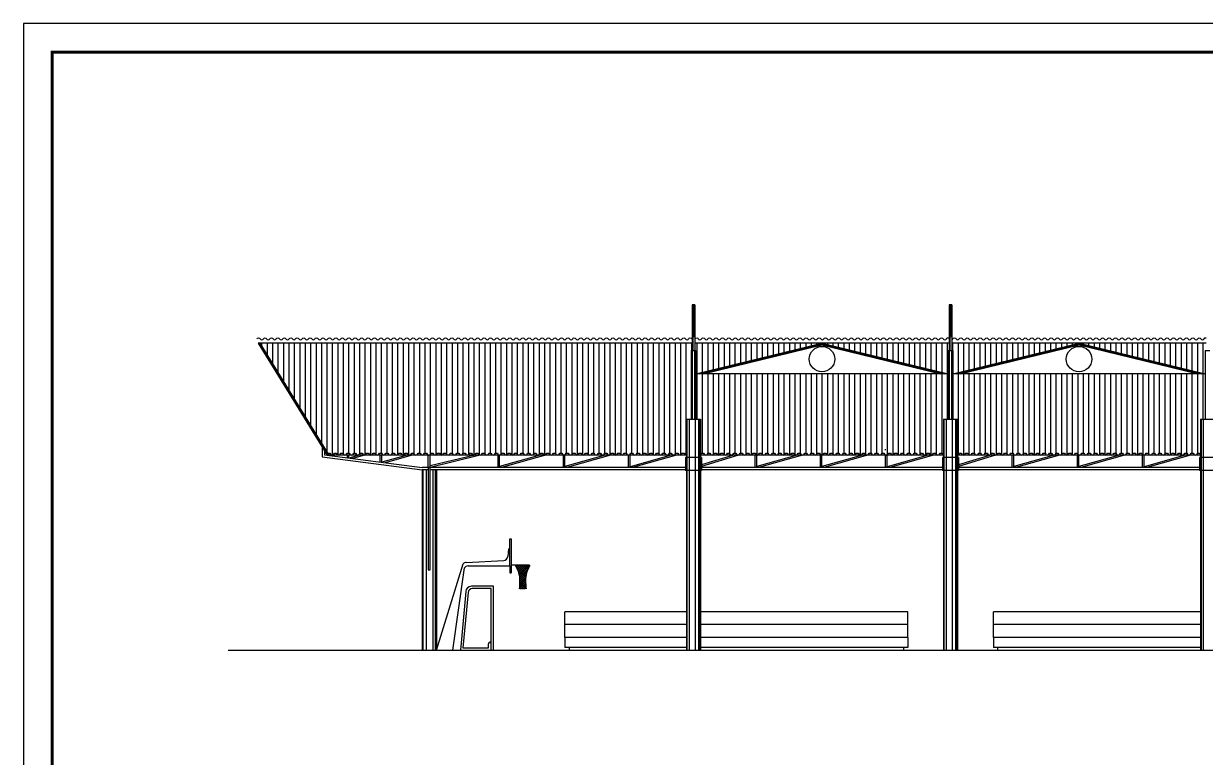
# Model space of a CAD drawing. Extents: x -56 to 214, y 236 to 291.
# Drawn here: x 131.92 to 173.3, y 264.91 to 290.61 of the extents above; entities that cross this region are included whole.
import ezdxf

# ---------------------------------------------------------------- set-up
doc = ezdxf.new("R2010")
doc.units = 0
doc.layers.add('CORTE', color=7, linetype='CONTINUOUS')
doc.layers.add('TELHAS', color=6, linetype='CONTINUOUS')

# ---------------------------------------------------------------- blocks, each defined once
blk = doc.blocks.new('TLH_OND')
at = {"layer": 'TELHAS'}
blk.add_lwpolyline([(0, 0, -0.638229), (0.113, 0, 0.638229), (0.226, 0, -0.638229), (0.338, 0, 0.638229), (0.451, 0, -0.638229), (0.564, 0, 0.638229), (0.677, 0, -0.638229), (0.79, 0, 0.638229), (0.902, 0, -0.638229), (1.015, 0, 0.638229), (1.128, 0)], format="xyb", dxfattribs=at)

msp = doc.modelspace()

# ---------------------------------------------------------------- hatches: boundary and pattern name
at = {"layer": 'CORTE'}
h = msp.add_hatch(dxfattribs=at)
h.set_pattern_fill('LINE', color=8, scale=0.06, angle=90, style=0)
h.set_pattern_definition([(90, (-45.08816, -48.5162), (-0.1905, 1e-17), [])])
h.paths.add_polyline_path([(147.4062, 275.5299, 0.6382288), (147.519, 275.5299, -0.6382288), (147.6318, 275.5299, 0.6382288), (147.7446, 275.5299, -0.6382288), (147.8574, 275.5299, 0.6382288), (147.9702, 275.5299, -0.6382288), (148.083, 275.5299, 0.6382288), (148.1958, 275.5299, -0.6382288), (148.3086, 275.5299, 0.6382288), (148.4214, 275.5299, -0.6382288), (148.5342, 275.5299, 0.6382288), (148.647, 275.5299, -0.6382288), (148.7598, 275.5299, 0.6382288), (148.8726, 275.5299, -0.6382288), (148.9854, 275.5299, 0.6382288), (149.0982, 275.5299, -0.6382288), (149.211, 275.5299, 0.6382288), (149.3238, 275.5299, -0.6382288), (149.4366, 275.5299, 0.6382288), (149.5494, 275.5299, -0.6382288), (149.6622, 275.5299, 0.6382288), (149.775, 275.5299, -0.6382288), (149.8878, 275.5299, 0.6382288), (150.0006, 275.5299, -0.6382288), (150.1134, 275.5299, 0.6382288), (150.2262, 275.5299, -0.6382288), (150.339, 275.5299, 0.6382288), (150.4518, 275.5299, -0.6382288), (150.5646, 275.5299, 0.6382288), (150.6774, 275.5299, -0.6382288), (150.7902, 275.5299, 0.6382288), (150.903, 275.5299, -0.6382288), (151.0158, 275.5299, 0.6382288), (151.1286, 275.5299, -0.6382288), (151.2415, 275.5299, 0.6382288), (151.3543, 275.5299, -0.6382288), (151.4671, 275.5299, 0.6382288), (151.5799, 275.5299, -0.6382288), (151.6927, 275.5299, 0.6382288), (151.8055, 275.5299, -0.6382288), (151.9183, 275.5299, 0.6382288), (152.0311, 275.5299, -0.6382288), (152.1439, 275.5299, 0.6382288), (152.2567, 275.5299, -0.6382288), (152.3695, 275.5299, 0.6382288), (152.4823, 275.5299, -0.6382288), (152.5951, 275.5299, 0.6382288), (152.7079, 275.5299, -0.6382288), (152.8207, 275.5299, 0.6382288), (152.9335, 275.5299, -0.6382288), (153.0463, 275.5299, 0.6382288), (153.1591, 275.5299, -0.6382288), (153.2719, 275.5299, 0.6382288), (153.3847, 275.5299, -0.6382288), (153.4975, 275.5299, 0.6382288), (153.6103, 275.5299, -0.6382288), (153.7231, 275.5299, 0.6382288), (153.8359, 275.5299, -0.6382288), (153.9487, 275.5299, 0.6382288), (154.0615, 275.5299, -0.6382288), (154.1743, 275.5299, 0.6382288), (154.2871, 275.5299, -0.6382288), (154.3999, 275.5299, 0.6382288), (154.5127, 275.5299, -0.6382288), (154.6255, 275.5299, 0.6382288), (154.7383, 275.5299, -0.6382288), (154.8511, 275.5299, 0.6382288), (154.9639, 275.5299, -0.6382288), (155.0767, 275.5299, 0.2719543), (155.1285, 275.4941), (155.1285, 276.7579), (155.2985, 276.7579), (155.2985, 279.1579), (155.3285, 279.1579), (155.3285, 279.4158), (140.19, 279.4158), (142.5768, 275.5549, -0.4647458), (142.6685, 275.5299, 0.6382288), (142.7813, 275.5299, -0.6382288), (142.8941, 275.5299, 0.6382288), (143.0069, 275.5299, -0.6382288), (143.1197, 275.5299, 0.6382288), (143.2325, 275.5299, -0.6382288), (143.3453, 275.5299, 0.6382288), (143.4581, 275.5299, -0.6382288), (143.5709, 275.5299, 0.6382288), (143.6837, 275.5299, -0.6382288), (143.7965, 275.5299, 0.6382288), (143.9093, 275.5299, -0.6382288), (144.0222, 275.5299, 0.6382288), (144.135, 275.5299, -0.6382288), (144.2478, 275.5299, 0.6382288), (144.3606, 275.5299, -0.6382288), (144.4734, 275.5299, 0.6382288), (144.5862, 275.5299, -0.6382288), (144.699, 275.5299, 0.6382288), (144.8118, 275.5299, -0.6382288), (144.9246, 275.5299, 0.6382288), (145.0374, 275.5299, -0.6382288), (145.1502, 275.5299, 0.6382288), (145.263, 275.5299, -0.6382288), (145.3758, 275.5299, 0.6382288), (145.4886, 275.5299, -0.6382288), (145.6014, 275.5299, 0.6382288), (145.7142, 275.5299, -0.6382288), (145.827, 275.5299, 0.6382288), (145.9398, 275.5299, -0.6382288), (146.0526, 275.5299, 0.6382288), (146.1654, 275.5299, -0.6382288), (146.2782, 275.5299, 0.6382288), (146.391, 275.5299, -0.6382288), (146.5038, 275.5299, 0.6382288), (146.6166, 275.5299, -0.6382288), (146.7294, 275.5299, 0.6382288), (146.8422, 275.5299, -0.6382288), (146.955, 275.5299, 0.6382288), (147.0678, 275.5299, -0.6382288), (147.1806, 275.5299, 0.6382288), (147.2934, 275.5299, -0.6382288)])
h.paths.add_polyline_path([(155.4585, 278.3412), (155.4585, 276.7579), (155.6285, 276.7579), (155.6285, 275.5123, 0.0866001), (155.6407, 275.5299, -0.6382288), (155.7535, 275.5299, 0.6382288), (155.8663, 275.5299, -0.6382288), (155.9791, 275.5299, 0.6382288), (156.0919, 275.5299, -0.6382288), (156.2047, 275.5299, 0.6382288), (156.3175, 275.5299, -0.6382288), (156.4303, 275.5299, 0.6382288), (156.5431, 275.5299, -0.6382288), (156.6559, 275.5299, 0.6382288), (156.7687, 275.5299, -0.6382288), (156.8815, 275.5299, 0.6382288), (156.9943, 275.5299, -0.6382288), (157.1071, 275.5299, 0.6382288), (157.2199, 275.5299, -0.6382288), (157.3327, 275.5299, 0.6382288), (157.4455, 275.5299, -0.6382288), (157.5583, 275.5299, 0.6382288), (157.6711, 275.5299, -0.6382288), (157.7839, 275.5299, 0.6382288), (157.8967, 275.5299, -0.6382288), (158.0095, 275.5299, 0.6382288), (158.1223, 275.5299, -0.6382288), (158.2351, 275.5299, 0.6382288), (158.3479, 275.5299, -0.6382288), (158.4608, 275.5299, 0.6382288), (158.5736, 275.5299, -0.6382288), (158.6864, 275.5299, 0.6382288), (158.7992, 275.5299, -0.6382288), (158.912, 275.5299, 0.6382288), (159.0248, 275.5299, -0.6382288), (159.1376, 275.5299, 0.6382288), (159.2504, 275.5299, -0.6382288), (159.3632, 275.5299, 0.6382288), (159.476, 275.5299, -0.6382288), (159.5888, 275.5299, 0.6382288), (159.7016, 275.5299, -0.6382288), (159.8144, 275.5299, 0.6382288), (159.9272, 275.5299, -0.6382288), (160.04, 275.5299, 0.6382288), (160.1528, 275.5299, -0.6382288), (160.2656, 275.5299, 0.6382288), (160.3784, 275.5299, -0.6382288), (160.4912, 275.5299, 0.6382288), (160.604, 275.5299, -0.6382288), (160.7168, 275.5299, 0.6382288), (160.8296, 275.5299, -0.6382288), (160.9424, 275.5299, 0.6382288), (161.0552, 275.5299, -0.6382288), (161.168, 275.5299, 0.6382288), (161.2808, 275.5299, -0.6382288), (161.3936, 275.5299, 0.6382288), (161.5064, 275.5299, -0.6382288), (161.6192, 275.5299, 0.6382288), (161.732, 275.5299, -0.6382288), (161.8448, 275.5299, 0.6382288), (161.9576, 275.5299, -0.6382288), (162.0704, 275.5299, 0.6382288), (162.1832, 275.5299, -0.6382288), (162.296, 275.5299, 0.6382288), (162.4088, 275.5299, -0.6382288), (162.5216, 275.5299, 0.6382288), (162.6344, 275.5299, -0.6382288), (162.7472, 275.5299, 0.6382288), (162.86, 275.5299, -0.6382288), (162.9728, 275.5299, 0.6382288), (163.0856, 275.5299, -0.6382288), (163.1984, 275.5299, 0.6382288), (163.3112, 275.5299, -0.6382288), (163.424, 275.5299, 0.6382288), (163.5368, 275.5299, -0.6382288), (163.6496, 275.5299, 0.6382288), (163.7624, 275.5299, -0.6382288), (163.8752, 275.5299, 0.6382288), (163.988, 275.5299, -0.6382288), (164.1008, 275.5299, 0.1654843), (164.1285, 275.5009), (164.1285, 276.7579), (164.2985, 276.7579), (164.2985, 278.3412)])
h.paths.add_polyline_path([(159.8785, 279.4158), (155.6285, 279.4158), (155.4285, 279.4158), (155.4285, 279.1579), (155.4585, 279.1579), (155.4585, 278.3412)])
h.paths.add_polyline_path([(164.2985, 278.3412), (164.2985, 279.1579), (164.3285, 279.1579), (164.3285, 279.4158), (159.8785, 279.4158)])
h.paths.add_polyline_path([(164.4285, 279.4158), (164.4285, 279.1579), (164.4585, 279.1579), (164.4585, 278.3412), (168.8785, 279.4158)])
h.paths.add_polyline_path([(164.4585, 278.3412), (164.4585, 276.7579), (164.6285, 276.7579), (164.6285, 275.4972, 0.2046471), (164.6648, 275.5299, -0.6382288), (164.7776, 275.5299, 0.6382288), (164.8904, 275.5299, -0.6382288), (165.0032, 275.5299, 0.6382288), (165.116, 275.5299, -0.6382288), (165.2288, 275.5299, 0.6382288), (165.3416, 275.5299, -0.6382288), (165.4544, 275.5299, 0.6382288), (165.5672, 275.5299, -0.6382288), (165.6801, 275.5299, 0.6382288), (165.7929, 275.5299, -0.6382288), (165.9057, 275.5299, 0.6382288), (166.0185, 275.5299, -0.6382288), (166.1313, 275.5299, 0.6382288), (166.2441, 275.5299, -0.6382288), (166.3569, 275.5299, 0.6382288), (166.4697, 275.5299, -0.6382288), (166.5825, 275.5299, 0.6382288), (166.6953, 275.5299, -0.6382288), (166.8081, 275.5299, 0.6382288), (166.9209, 275.5299, -0.6382288), (167.0337, 275.5299, 0.6382288), (167.1465, 275.5299, -0.6382288), (167.2593, 275.5299, 0.6382288), (167.3721, 275.5299, -0.6382288), (167.4849, 275.5299, 0.6382288), (167.5977, 275.5299, -0.6382288), (167.7105, 275.5299, 0.6382288), (167.8233, 275.5299, -0.6382288), (167.9361, 275.5299, 0.6382288), (168.0489, 275.5299, -0.6382288), (168.1617, 275.5299, 0.6382288), (168.2745, 275.5299, -0.6382288), (168.3873, 275.5299, 0.6382288), (168.5001, 275.5299, -0.6382288), (168.6129, 275.5299, 0.6382288), (168.7257, 275.5299, -0.6382288), (168.8385, 275.5299, 0.6382288), (168.9513, 275.5299, -0.6382288), (169.0641, 275.5299, 0.6382288), (169.1769, 275.5299, -0.6382288), (169.2897, 275.5299, 0.6382288), (169.4025, 275.5299, -0.6382288), (169.5153, 275.5299, 0.6382288), (169.6281, 275.5299, -0.6382288), (169.7409, 275.5299, 0.6382288), (169.8537, 275.5299, -0.6382288), (169.9665, 275.5299, 0.6382288), (170.0793, 275.5299, -0.6382288), (170.1921, 275.5299, 0.6382288), (170.3049, 275.5299, -0.6382288), (170.4177, 275.5299, 0.6382288), (170.5305, 275.5299, -0.6382288), (170.6433, 275.5299, 0.6382288), (170.7561, 275.5299, -0.6382288), (170.8689, 275.5299, 0.6382288), (170.9817, 275.5299, -0.6382288), (171.0945, 275.5299, 0.6382288), (171.2073, 275.5299, -0.6382288), (171.3201, 275.5299, 0.6382288), (171.4329, 275.5299, -0.6382288), (171.5457, 275.5299, 0.6382288), (171.6585, 275.5299, -0.6382288), (171.7713, 275.5299, 0.6382288), (171.8841, 275.5299, -0.6382288), (171.9969, 275.5299, 0.6382288), (172.1097, 275.5299, -0.6382288), (172.2225, 275.5299, 0.6382288), (172.3353, 275.5299, -0.6382288), (172.4481, 275.5299, 0.6382288), (172.5609, 275.5299, -0.6382288), (172.6737, 275.5299, 0.6382288), (172.7865, 275.5299, -0.6382288), (172.8994, 275.5299, 0.6382288), (173.0122, 275.5299, -0.6382288), (173.125, 275.5299, 0.0301092), (173.1285, 275.5233), (173.1285, 276.7579), (173.2985, 276.7579), (173.2985, 278.3412)])
h.paths.add_polyline_path([(173.2985, 279.1579), (173.3285, 279.1579), (173.3285, 279.4158), (168.8785, 279.4158), (173.2985, 278.3412)])
h.paths.add_polyline_path([(173.4285, 279.4158), (173.4285, 279.1579), (173.4585, 279.1579), (173.4585, 276.7579), (173.6285, 276.7579), (173.6285, 275.494, 0.3097039), (173.689, 275.5299, -0.6382288), (173.8018, 275.5299, 0.6382288), (173.9146, 275.5299, -0.6382288), (174.0274, 275.5299, 0.6382288), (174.1402, 275.5299, -0.6382288), (174.253, 275.5299, 0.6382288), (174.3658, 275.5299, -0.6382288), (174.4786, 275.5299, 0.6382288), (174.5914, 275.5299, -0.6382288), (174.7042, 275.5299, 0.6382288), (174.817, 275.5299, -0.6382288), (174.9298, 275.5299, 0.6382288), (175.0426, 275.5299, -0.6382288), (175.1554, 275.5299, 0.6382288), (175.2682, 275.5299, -0.6382288), (175.381, 275.5299, 0.6382288), (175.4938, 275.5299, -0.6382288), (175.6066, 275.5299, 0.6382288), (175.7194, 275.5299, -0.6382288), (175.8322, 275.5299, 0.6382288), (175.945, 275.5299, -0.6382288), (176.0578, 275.5299, 0.6382288), (176.1706, 275.5299, -0.6382288), (176.2834, 275.5299, 0.6382288), (176.3962, 275.5299, -0.6382288), (176.509, 275.5299, 0.6382288), (176.6218, 275.5299, -0.6382288), (176.7346, 275.5299, 0.6382288), (176.8474, 275.5299, -0.6382288), (176.9602, 275.5299, 0.6382288), (177.073, 275.5299, -0.6382288), (177.1858, 275.5299, 0.6382288), (177.2986, 275.5299, -0.6382288), (177.4114, 275.5299, 0.6382288), (177.5242, 275.5299, -0.6382288), (177.637, 275.5299, 0.6382288), (177.7498, 275.5299, -0.6382288), (177.8626, 275.5299, 0.6382288), (177.9754, 275.5299, -0.6382288), (178.0882, 275.5299, 0.6382288), (178.201, 275.5299, -0.6382288), (178.3138, 275.5299, 0.6382288), (178.4266, 275.5299, -0.6382288), (178.5394, 275.5299, 0.6382288), (178.6522, 275.5299, -0.6382288), (178.765, 275.5299, 0.6382288), (178.8778, 275.5299, -0.6382288), (178.9906, 275.5299, 0.6382288), (179.1034, 275.5299, -0.6382288), (179.2162, 275.5299, 0.6382288), (179.329, 275.5299, -0.6382288), (179.4418, 275.5299, 0.6382288), (179.5546, 275.5299, -0.6382288), (179.6674, 275.5299, 0.6382288), (179.7802, 275.5299, -0.6382288), (179.893, 275.5299, 0.6382288), (180.0059, 275.5299, -0.6382288), (180.1187, 275.5299, 0.6382288), (180.2315, 275.5299, -0.6382288), (180.3443, 275.5299, 0.6382288), (180.4571, 275.5299, -0.6382288), (180.5699, 275.5299, 0.6382288), (180.6827, 275.5299, -0.6382288), (180.7955, 275.5299, 0.6382288), (180.9083, 275.5299, -0.6382288), (181.0211, 275.5299, 0.6382288), (181.1339, 275.5299, -0.6382288), (181.2467, 275.5299, 0.6382288), (181.3595, 275.5299, -0.6382288), (181.4723, 275.5299, 0.6382288), (181.5851, 275.5299, -0.6382288), (181.6979, 275.5299, 0.6382288), (181.8107, 275.5299, -0.6382288), (181.9235, 275.5299, 0.6382288), (182.0363, 275.5299, -0.6382288), (182.1491, 275.5299, 0.6382288), (182.2619, 275.5299, -0.6382288), (182.3747, 275.5299, 0.6382288), (182.4875, 275.5299, -0.6382288), (182.6003, 275.5299, 0.6382288), (182.7131, 275.5299, -0.6382288), (182.8259, 275.5299, 0.6382288), (182.9387, 275.5299, -0.6382288), (183.0515, 275.5299, 0.6382288), (183.1643, 275.5299, -0.6382288), (183.2771, 275.5299, 0.6382288), (183.3899, 275.5299, -0.6382288), (183.5027, 275.5299, 0.6382288), (183.6155, 275.5299, -0.6382288), (183.7283, 275.5299, 0.6382288), (183.8411, 275.5299, -0.6382288), (183.9539, 275.5299, 0.6382288), (184.0667, 275.5299, -0.6382288), (184.1795, 275.5299, 0.6382288), (184.2923, 275.5299, -0.6382288), (184.4051, 275.5299, 0.6382288), (184.5179, 275.5299, -0.6382288), (184.6307, 275.5299, 0.6382288), (184.7435, 275.5299, -0.6382288), (184.8563, 275.5299, 0.6382288), (184.9691, 275.5299, -0.6382288), (185.0819, 275.5299, 0.6382288), (185.1947, 275.5299, -0.6382288), (185.3075, 275.5299, 0.6382288), (185.4203, 275.5299, -0.6382288), (185.5331, 275.5299, 0.6382288), (185.6459, 275.5299, -0.6382288), (185.7587, 275.5299, 0.6382288), (185.8715, 275.5299, -0.6382288), (185.9843, 275.5299, 0.6382288), (186.0971, 275.5299, -0.4292338), (186.1826, 275.5587), (188.567, 279.4158)])

# ---------------------------------------------------------------- linework, layer by layer
at = {"layer": 'CORTE', "color": 3}
for p, q in [((155.3285, 280.7579), (155.3285, 279.1579)), ((155.4285, 280.7579), (155.3285, 280.7579)), ((155.4285, 280.7579), (155.4285, 279.1579)), ((164.4285, 280.7579), (164.3285, 280.7579)), ((164.3285, 280.7579), (164.3285, 279.1579)), ((164.4285, 280.7579), (164.4285, 279.1579)), ((155.2985, 279.1579), (155.4585, 279.1579)), ((155.2985, 279.1579), (155.2985, 276.7579)), ((155.4585, 279.1579), (155.4585, 276.7579)), ((164.2985, 279.1579), (164.2985, 276.7579)), ((164.2985, 279.1579), (164.4585, 279.1579)), ((164.4585, 279.1579), (164.4585, 276.7579)), ((173.2985, 279.1579), (173.4585, 279.1579)), ((173.2985, 279.1579), (173.2985, 276.7579)), ((145.8785, 274.9806), (145.8785, 268.6579)), ((146.0877, 274.9806), (145.8785, 274.9806)), ((146.1621, 275.0606), (146.0877, 275.0606)), ((146.3785, 274.9806), (146.1621, 274.9806)), ((146.3785, 275.0614), (146.3785, 275.0606)), ((146.3785, 274.9806), (146.3785, 268.6579))]:
    msp.add_line(p, q, dxfattribs=at)
at = {"layer": 'CORTE', "color": 8}
for p, q in [((155.3556, 280.7579), (155.3556, 279.1579)), ((164.3556, 280.7579), (164.3556, 279.1579)), ((155.3294, 279.1579), (155.3294, 276.7579)), ((155.4105, 279.1579), (155.4105, 276.7579)), ((155.4376, 279.1579), (155.4376, 276.7579)), ((164.3294, 279.1579), (164.3294, 276.7579)), ((164.4105, 279.1579), (164.4105, 276.7579)), ((164.4376, 279.1579), (164.4376, 276.7579)), ((155.1488, 276.7579), (155.1488, 268.6579)), ((155.2257, 276.7579), (155.2257, 268.6579)), ((155.4364, 276.7579), (155.4364, 268.6579)), ((155.5518, 276.7579), (155.5518, 268.6579)), ((155.5964, 276.7579), (155.5964, 268.6579)), ((155.6146, 276.7579), (155.6146, 275.4079)), ((155.6146, 276.7579), (155.6146, 275.4079)), ((164.1488, 276.7579), (164.1488, 268.6579)), ((164.2257, 276.7579), (164.2257, 268.6579)), ((164.4364, 276.7579), (164.4364, 268.6579)), ((164.5518, 276.7579), (164.5518, 268.6579)), ((164.5964, 276.7579), (164.5964, 268.6579)), ((164.6146, 276.7579), (164.6146, 275.4079)), ((164.6146, 276.7579), (164.6146, 275.4079)), ((173.1488, 276.7579), (173.1488, 268.6579)), ((173.2257, 276.7579), (173.2257, 268.6579)), ((142.3785, 275.7806), (142.3785, 275.4306)), ((142.4585, 275.6512), (142.4585, 275.5009)), ((162.106, 275.6722), (162.106, 275.6982)), ((142.3785, 275.4306), (145.8785, 274.9806)), ((142.4585, 275.5009), (145.8836, 275.0606)), ((142.5524, 275.4993), (142.5269, 275.4921)), ((142.717, 275.4939), (142.6533, 275.4759)), ((143.2648, 275.3973), (143.2648, 275.4939)), ((143.6797, 275.4939), (143.3148, 275.3908)), ((143.3148, 275.3908), (143.3148, 275.4939)), ((143.8637, 275.4939), (143.4412, 275.3746)), ((144.4114, 275.2498), (144.4114, 275.4939)), ((144.4614, 275.2434), (144.4614, 275.4939)), ((145.3483, 275.4939), (144.4614, 275.2434)), ((145.5322, 275.4939), (144.5878, 275.2272)), ((147.7258, 275.4939), (146.1621, 275.1134)), ((147.9097, 275.4939), (146.1621, 275.0614)), ((148.541, 275.0606), (148.541, 275.4939)), ((148.591, 275.0606), (148.591, 275.4939)), ((150.0083, 275.4939), (148.591, 275.0936)), ((150.1922, 275.4939), (148.658, 275.0606)), ((150.8235, 275.0606), (150.8235, 275.4939)), ((152.2908, 275.4939), (150.8735, 275.0936)), ((150.8735, 275.0606), (150.8735, 275.4939)), ((152.4747, 275.4939), (150.9405, 275.0606)), ((153.106, 275.0606), (153.106, 275.4939)), ((154.5983, 275.4939), (153.156, 275.0865)), ((153.156, 275.0606), (153.156, 275.4939)), ((154.7822, 275.4939), (153.248, 275.0606)), ((155.1108, 275.4079), (155.1108, 274.9579)), ((155.6344, 275.4079), (155.6344, 274.9579)), ((156.9558, 275.4939), (155.6585, 275.0987)), ((156.7785, 275.4939), (155.6585, 275.1527)), ((157.541, 275.0606), (157.541, 275.4939)), ((159.0083, 275.4939), (157.591, 275.0936)), ((157.591, 275.0606), (157.591, 275.4939)), ((159.1922, 275.4939), (157.658, 275.0606)), ((159.8235, 275.0606), (159.8235, 275.4939)), ((161.2908, 275.4939), (159.8735, 275.0936)), ((159.8735, 275.0606), (159.8735, 275.4939)), ((161.4747, 275.4939), (159.9405, 275.0606)), ((162.106, 275.0606), (162.106, 275.4939)), ((162.156, 275.0606), (162.156, 275.4939)), ((163.5983, 275.4939), (162.156, 275.0865)), ((163.7822, 275.4939), (162.248, 275.0606)), ((164.1108, 275.4079), (164.1108, 274.9579)), ((164.6344, 275.4079), (164.6344, 274.9579)), ((165.7785, 275.4939), (164.6585, 275.1527)), ((165.9558, 275.4939), (164.6585, 275.0987)), ((166.541, 275.0606), (166.541, 275.4939)), ((166.591, 275.0606), (166.591, 275.4939)), ((168.0083, 275.4939), (166.591, 275.0936)), ((168.1922, 275.4939), (166.658, 275.0606)), ((168.8235, 275.0606), (168.8235, 275.4939)), ((170.2908, 275.4939), (168.8735, 275.0936)), ((168.8735, 275.0606), (168.8735, 275.4939)), ((170.4747, 275.4939), (168.9405, 275.0606)), ((171.106, 275.0606), (171.106, 275.4939)), ((172.5983, 275.4939), (171.156, 275.0865)), ((171.156, 275.0606), (171.156, 275.4939)), ((172.7822, 275.4939), (171.248, 275.0606)), ((173.1108, 275.4079), (173.1108, 274.9579)), ((155.0985, 275.0606), (145.8836, 275.0606)), ((145.8995, 274.9806), (145.8995, 268.6579)), ((146.0148, 274.9806), (146.0148, 268.6579)), ((146.2558, 274.9806), (146.2558, 268.6579)), ((146.3362, 274.9806), (146.3362, 268.6579)), ((146.3571, 274.9806), (146.3571, 268.6579)), ((155.0985, 274.9806), (146.3785, 274.9806)), ((155.6146, 274.9579), (155.6146, 268.6579)), ((164.0985, 275.0606), (155.6585, 275.0606)), ((164.0985, 274.9806), (155.6585, 274.9806)), ((164.6146, 274.9579), (164.6146, 268.6579)), ((173.0985, 275.0606), (164.6585, 275.0606)), ((173.0985, 274.9806), (164.6585, 274.9806)), ((147.4022, 270.7157), (147.2185, 268.6579)), ((147.4855, 270.6822), (147.2985, 268.7379)), ((148.3785, 270.8979), (147.6014, 270.8979)), ((148.2985, 270.8179), (147.6348, 270.8179)), ((148.2985, 268.8879), (148.2985, 270.8179)), ((148.3785, 268.6579), (148.3785, 270.8979)), ((150.8785, 269.1079), (150.8785, 270.0079)), ((155.1285, 270.0079), (150.8785, 270.0079)), ((162.8785, 270.0079), (155.6285, 270.0079)), ((162.8785, 269.1079), (162.8785, 270.0079)), ((165.8785, 269.1079), (165.8785, 270.0079)), ((173.1285, 270.0079), (165.8785, 270.0079)), ((155.1285, 269.5579), (150.8785, 269.5579)), ((162.8785, 269.5579), (155.6285, 269.5579)), ((173.1285, 269.5579), (165.8785, 269.5579)), ((147.2185, 268.6579), (148.3785, 268.6579)), ((147.2985, 268.7379), (148.1985, 268.7379)), ((148.1985, 268.7379), (148.1985, 268.8879)), ((148.2985, 268.6579), (148.2985, 268.8879))]:
    msp.add_line(p, q, dxfattribs=at)
at = {"layer": 'CORTE', "color": 2}
for p, q in [((155.3556, 280.1988), (155.3972, 280.1988)), ((164.3556, 280.1988), (164.3972, 280.1988)), ((155.1285, 276.7579), (155.1285, 275.4079)), ((155.1285, 276.7579), (155.6285, 276.7579)), ((155.1285, 276.7579), (155.1285, 275.4079)), ((155.6285, 276.7579), (155.6285, 275.4079)), ((155.6285, 276.7579), (155.6285, 275.4079)), ((164.1285, 276.7579), (164.1285, 275.4079)), ((164.1285, 276.7579), (164.6285, 276.7579)), ((164.1285, 276.7579), (164.1285, 275.4079)), ((164.6285, 276.7579), (164.6285, 275.4079)), ((164.6285, 276.7579), (164.6285, 275.4079)), ((173.1285, 276.7579), (173.1285, 275.4079)), ((173.1285, 276.7579), (173.1285, 275.4079)), ((173.1285, 276.7579), (173.6285, 276.7579)), ((155.0985, 275.4079), (155.0985, 274.9579)), ((155.6585, 275.4079), (155.0985, 275.4079)), ((155.6585, 275.4079), (155.6585, 274.9579)), ((164.6585, 275.4079), (164.0985, 275.4079)), ((164.0985, 275.4079), (164.0985, 274.9579)), ((164.6585, 275.4079), (164.6585, 274.9579)), ((173.0985, 275.4079), (173.0985, 274.9579)), ((173.6585, 275.4079), (173.0985, 275.4079)), ((155.6585, 274.9579), (155.0985, 274.9579)), ((155.1285, 274.9579), (155.1285, 268.6579)), ((155.6285, 274.9579), (155.6285, 268.6579)), ((164.6585, 274.9579), (164.0985, 274.9579)), ((164.1285, 274.9579), (164.1285, 268.6579)), ((164.6285, 274.9579), (164.6285, 268.6579)), ((173.6585, 274.9579), (173.0985, 274.9579)), ((173.1285, 274.9579), (173.1285, 268.6579))]:
    msp.add_line(p, q, dxfattribs=at)
at = {"layer": 'CORTE'}
for p, q in [((140.1312, 279.4158), (142.5557, 275.4939)), ((155.3285, 279.4158), (140.1312, 279.4158)), ((140.19, 279.4158), (142.6145, 275.4939)), ((164.3285, 279.4158), (155.4285, 279.4158)), ((155.4585, 278.3412), (159.8785, 279.4158)), ((155.5855, 278.3412), (159.8785, 279.3849)), ((164.1285, 279.4158), (155.6285, 279.4158)), ((155.7125, 278.3412), (159.8785, 279.354)), ((159.8785, 279.4158), (164.2985, 278.3412)), ((159.8785, 279.354), (159.8785, 279.4158)), ((159.8785, 279.3849), (164.1715, 278.3412)), ((159.8785, 279.354), (164.0445, 278.3412)), ((173.3285, 279.4158), (164.4285, 279.4158)), ((164.4585, 278.3412), (168.8785, 279.4158)), ((164.5855, 278.3412), (168.8785, 279.3849)), ((164.7125, 278.3412), (168.8785, 279.354)), ((168.8785, 279.4158), (173.2985, 278.3412)), ((168.8785, 279.3849), (173.1715, 278.3412)), ((168.8785, 279.354), (173.0445, 278.3412)), ((164.2985, 278.3412), (155.4585, 278.3412)), ((173.2985, 278.3412), (164.4585, 278.3412)), ((155.1285, 275.4939), (142.5557, 275.4939)), ((164.1285, 275.4939), (155.6285, 275.4939)), ((173.1285, 275.4939), (164.6285, 275.4939)), ((150.8785, 269.1079), (150.8785, 268.7579)), ((155.1285, 269.1079), (150.8785, 269.1079)), ((162.8785, 269.1079), (155.6285, 269.1079)), ((162.8785, 269.1079), (162.8785, 268.7579)), ((165.8785, 269.1079), (165.8785, 268.7579)), ((173.1285, 269.1079), (165.8785, 269.1079)), ((155.1285, 268.7579), (150.8785, 268.7579)), ((151.0285, 268.7579), (151.0285, 268.6579)), ((162.8785, 268.7579), (155.6285, 268.7579)), ((162.7285, 268.7579), (162.7285, 268.6579)), ((173.1285, 268.7579), (165.8785, 268.7579)), ((166.0285, 268.7579), (166.0285, 268.6579))]:
    msp.add_line(p, q, dxfattribs=at)
at = {"layer": 'CORTE', "color": 7}
for p, q in [((146.0877, 275.0606), (146.0877, 275.4939)), ((146.1621, 275.0606), (146.1621, 275.4939))]:
    msp.add_line(p, q, dxfattribs=at)
at = {"layer": 'CORTE', "color": 8, "linetype": 'Continuous'}
for p, q in [((148.9506, 272.2144), (148.9506, 272.5644)), ((148.9506, 272.5644), (149.0006, 272.5644)), ((149.0006, 272.5644), (149.0006, 271.3644)), ((148.9006, 272.2144), (148.8745, 271.941)), ((148.9006, 272.2144), (148.9506, 272.2144)), ((148.9506, 271.6144), (148.9506, 272.2144)), ((146.3785, 268.6579), (147.3188, 271.6831)), ((146.9487, 268.6579), (147.3568, 271.542)), ((147.4251, 271.7357), (148.7332, 271.8055)), ((147.4852, 271.6144), (148.9506, 271.6144)), ((148.9506, 271.6144), (148.9506, 271.3644)), ((149.6406, 271.6394), (149.0006, 271.6394)), ((149.1506, 271.6394), (149.1506, 271.6144)), ((149.6406, 271.6144), (149.1506, 271.6144)), ((149.1506, 271.6144), (149.5107, 271.2542)), ((149.1506, 271.6144), (149.5107, 271.2542)), ((149.2163, 271.6144), (149.1724, 271.5705)), ((149.287, 271.6144), (149.1954, 271.5227)), ((149.2151, 271.4792), (149.5038, 271.1905)), ((149.3577, 271.6144), (149.2173, 271.474)), ((149.2213, 271.6144), (149.5214, 271.3142)), ((149.4285, 271.6144), (149.2376, 271.4235)), ((149.4992, 271.6144), (149.2553, 271.3706)), ((149.5699, 271.6144), (149.2697, 271.3142)), ((149.6406, 271.6144), (149.2804, 271.2542)), ((149.6406, 271.6144), (149.2804, 271.2542)), ((149.5761, 271.4792), (149.2874, 271.1905)), ((149.292, 271.6144), (149.5358, 271.3706)), ((149.3627, 271.6144), (149.5536, 271.4235)), ((149.4334, 271.6144), (149.5739, 271.474)), ((149.5041, 271.6144), (149.5958, 271.5227)), ((149.5749, 271.6144), (149.6188, 271.5705)), ((149.6406, 271.6394), (149.6406, 271.6144)), ((148.9506, 271.3644), (149.0006, 271.3644)), ((149.2563, 271.3672), (149.5004, 271.1232)), ((149.5005, 271.05), (149.2762, 270.8258)), ((149.2771, 271.2758), (149.5004, 271.0524)), ((149.5004, 271.1206), (149.2827, 270.903)), ((149.287, 271.1951), (149.5033, 270.9788)), ((149.5041, 271.1951), (149.2878, 270.9788)), ((149.2907, 271.05), (149.5149, 270.8258)), ((149.5348, 271.3672), (149.2908, 271.1232)), ((149.5141, 271.2758), (149.2908, 271.0524)), ((149.2908, 271.1206), (149.5085, 270.903)), ((149.2784, 270.8502), (149.3142, 270.8144)), ((149.2837, 270.9156), (149.3849, 270.8144)), ((149.288, 270.982), (149.4556, 270.8144)), ((149.3356, 270.8144), (149.3142, 270.8144)), ((149.5032, 270.982), (149.3356, 270.8144)), ((149.4063, 270.8144), (149.3849, 270.8144)), ((149.5075, 270.9156), (149.4063, 270.8144)), ((149.477, 270.8144), (149.4556, 270.8144)), ((149.5128, 270.8502), (149.477, 270.8144))]:
    msp.add_line(p, q, dxfattribs=at)
at = {"layer": 'CORTE'}
msp.add_lwpolyline([(131.9247, 235.8593), (213.5247, 235.8593), (213.5247, 290.6058), (131.9247, 290.6058)], close=True, dxfattribs=at)
at = {"layer": 'CORTE', "const_width": 0.1}
msp.add_lwpolyline([(132.9247, 236.8593), (212.5247, 236.8593), (212.5247, 289.6058), (132.9247, 289.6058)], close=True, dxfattribs=at)
at = {"layer": 'CORTE', "color": 2}
for points in [[(155.3556, 280.7579), (155.3972, 280.7579), (155.3972, 279.6397), (155.3556, 279.6397)], [(164.3556, 280.7579), (164.3972, 280.7579), (164.3972, 279.6397), (164.3556, 279.6397)]]:
    msp.add_lwpolyline(points, close=True, dxfattribs=at)
at = {"layer": 'CORTE', "color": 3}
msp.add_lwpolyline([(146.0877, 275.0606), (146.0877, 271.4787), (146.1621, 271.4787), (146.1621, 275.0606)], dxfattribs=at)
at = {"layer": 'CORTE', "const_width": 0.05}
msp.add_lwpolyline([(139.0767, 268.6579), (190.2334, 268.6579)], dxfattribs=at)
at = {"layer": 'CORTE'}
for centre in [(159.8785, 278.8566), (168.8785, 278.8566)]:
    msp.add_circle(centre, 0.4451, dxfattribs=at)
at = {"layer": 'CORTE', "color": 8, "linetype": 'Continuous'}
for centre, start, end in [((148.7252, 271.9553), 273.05288, 354.54757), ((147.4331, 271.5859), 93.05288, 139.60962), ((147.4852, 271.4644), 90, 148.85357)]:
    msp.add_arc(centre, 0.15, start, end, dxfattribs=at)
at = {"layer": 'CORTE', "color": 8}
for centre, radius, start, end in [((147.6014, 270.6979), 0.2, 90, 174.89783), ((147.6348, 270.6679), 0.15, 90, 174.50768), ((148.2485, 268.8879), 0.05, 0, 180)]:
    msp.add_arc(centre, radius, start, end, dxfattribs=at)
at = {"layer": 'CORTE', "color": 8, "linetype": 'Continuous'}
for points in [[(149.1506, 271.6144), (149.1908, 271.5338), (149.3147, 271.2854), (149.292, 271.0045), (149.2752, 270.8144)], [(149.6406, 271.6144), (149.6004, 271.5338), (149.4765, 271.2854), (149.4991, 271.0045), (149.5159, 270.8144)]]:
    msp.add_open_spline(points, degree=3, knots=[0, 0, 0, 0, 0.2667953, 0.82223892, 0.82223892, 0.82223892, 0.82223892], dxfattribs=at)
at = {"layer": 'TELHAS'}
for points in [[(154.7586, 279.5658, -0.6382288), (154.8714, 279.5658, 0.6382288), (154.9842, 279.5658, -0.6382288), (155.097, 279.5658, 0.6382288), (155.2098, 279.5658, -0.6382288), (155.3226, 279.5658, 0.0471138), (155.3285, 279.5557, 0.0471138)], [(155.4285, 279.5543, 0.0539125), (155.4354, 279.5658, -0.6382288), (155.5482, 279.5658, 0.6382288), (155.661, 279.5658, -0.6382288), (155.7738, 279.5658, 0.6382288), (155.8866, 279.5658)], [(163.7827, 279.5658, -0.6382288), (163.8955, 279.5658, 0.6382288), (164.0083, 279.5658, -0.6382288), (164.1211, 279.5658, 0.6382288), (164.2339, 279.5658, -0.4821636), (164.3285, 279.5887, -0.4821636)], [(164.4285, 279.5352, 0.1808872), (164.4595, 279.5658, -0.6382288), (164.5723, 279.5658, 0.6382288), (164.6851, 279.5658, -0.6382288), (164.7979, 279.5658, 0.6382288), (164.9107, 279.5658)], [(172.8069, 279.5658, -0.6382288), (172.9197, 279.5658, 0.6382288), (173.0325, 279.5658, -0.6382288), (173.1453, 279.5658, 0.6382288), (173.2581, 279.5658, -0.3548659), (173.3285, 279.6001, -0.3548659)], [(154.9639, 275.5299, -0.6382288), (155.0767, 275.5299, 0.2719543), (155.1285, 275.4941, 0.2719543)], [(155.6285, 275.5123, 0.0866001), (155.6407, 275.5299, -0.6382288), (155.7535, 275.5299, 0.6382288), (155.8663, 275.5299, -0.6382288), (155.9791, 275.5299, 0.6382288), (156.0919, 275.5299)], [(163.988, 275.5299, -0.6382288), (164.1008, 275.5299, 0.1654843), (164.1285, 275.5009, 0.1654843)], [(164.6285, 275.4972, 0.2046471), (164.6648, 275.5299, -0.6382288), (164.7776, 275.5299, 0.6382288), (164.8904, 275.5299, -0.6382288), (165.0032, 275.5299, 0.6382288), (165.116, 275.5299)], [(173.0122, 275.5299, -0.6382288), (173.125, 275.5299, 0.0301092), (173.1285, 275.5233, 0.0301092)]]:
    msp.add_lwpolyline(points, format="xyb", dxfattribs=at)

# ---------------------------------------------------------------- block references
at = {"layer": 'CORTE', "color": 6}
for p in [(140.0944, 279.5658), (141.2224, 279.5658), (142.3504, 279.5658), (143.4784, 279.5658), (144.6065, 279.5658), (145.7345, 279.5658), (146.8625, 279.5658), (147.9905, 279.5658), (149.1185, 279.5658), (150.2465, 279.5658), (151.3746, 279.5658), (152.5026, 279.5658), (153.6306, 279.5658), (155.8866, 279.5658), (157.0146, 279.5658), (158.1426, 279.5658), (159.2707, 279.5658), (160.3987, 279.5658), (161.5267, 279.5658), (162.6547, 279.5658), (164.9107, 279.5658), (166.0388, 279.5658), (167.1668, 279.5658), (168.2948, 279.5658), (169.4228, 279.5658), (170.5508, 279.5658), (171.6788, 279.5658), (142.5557, 275.5299), (143.6837, 275.5299), (144.8118, 275.5299), (145.9398, 275.5299), (147.0678, 275.5299), (148.1958, 275.5299), (149.3238, 275.5299), (150.4518, 275.5299), (151.5799, 275.5299), (152.7079, 275.5299), (153.8359, 275.5299), (156.0919, 275.5299), (157.2199, 275.5299), (158.3479, 275.5299), (159.476, 275.5299), (160.604, 275.5299), (161.732, 275.5299), (162.86, 275.5299), (165.116, 275.5299), (166.2441, 275.5299), (167.3721, 275.5299), (168.5001, 275.5299), (169.6281, 275.5299), (170.7561, 275.5299), (171.8841, 275.5299)]:
    msp.add_blockref('TLH_OND', p, dxfattribs=at)

doc.saveas('drawing.dxf')
